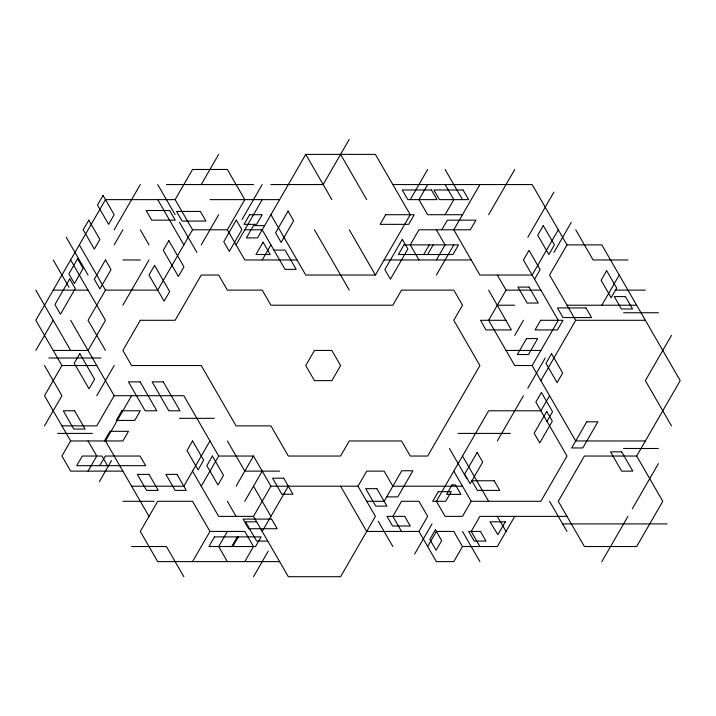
<?xml version="1.0" encoding="UTF-8"?>
<svg xmlns="http://www.w3.org/2000/svg" width="716" height="716" viewBox="0 0 716 716"><rect width="100%" height="100%" fill="white"/><g stroke="black" fill="none" stroke-linecap="round" stroke-linejoin="round"><path stroke-width="1.07" d="M35.8 350.455L53.217 320.294M114.175 229.791L140.3 184.549M114.175 244.881L122.884 229.791M79.342 244.881L105.467 290.123L157.717 290.123L192.55 229.791L175.134 199.63L105.467 199.63L35.8 320.294L61.925 365.545L44.508 395.706L70.633 440.958L122.884 440.958L128.45 431.318L109.951 431.318L104.393 440.958M105.467 290.123L88.05 320.294L105.467 350.455M44.508 425.877L61.925 395.706L44.508 365.545M175.134 199.63L192.55 169.468L227.375 169.468L244.791 199.63L227.375 229.791L192.55 229.791M122.884 305.213L149.009 259.962M201.25 184.549L218.666 154.379M70.633 440.958L61.925 456.038L70.633 471.119L122.884 471.119M96.758 395.706L114.175 365.545M201.25 486.209L218.666 456.038L183.842 395.706L114.175 395.706L96.758 425.877L61.925 425.877M201.25 244.881L218.666 214.71M88.05 471.119L96.758 456.038L88.05 440.958M131.592 395.706L105.467 440.958L149.009 516.37M99.721 465.677L105.288 456.038L140.059 456.038L145.625 465.677L76.719 465.677L82.286 456.038L101.932 456.038L107.498 465.677M242.008 219.535L262.208 184.549M99.336 481.743L111.562 460.567M236.083 244.881L262.208 199.63M270.916 214.71L305.75 275.042L375.417 275.042L410.25 214.71L375.417 154.379L305.75 154.379L257.527 237.909L246.394 237.909L253.5 225.603L264.634 225.603M262.208 259.962L270.916 244.881M349.292 139.298L323.167 184.549L270.916 184.549M209.958 440.958L183.842 486.209L131.592 486.209M192.55 561.621L209.958 531.451L192.55 501.29L157.717 501.29L140.3 531.451L157.717 561.621L279.625 561.621M236.083 486.209L253.5 456.038L270.916 486.209L358 486.209L375.417 516.37L340.583 576.702L288.333 576.702L253.5 516.37L270.916 486.209M410.25 199.63L427.667 169.468M227.375 531.451L218.666 546.532L227.375 561.621M244.791 501.29L262.208 471.119M427.667 184.549L418.958 199.63L427.667 214.71L462.5 214.71M231.715 546.532L237.282 536.893M232.79 546.532L238.356 536.893M244.791 561.621L253.5 546.532L244.791 531.451L209.958 531.451M262.208 531.451L288.333 486.209M445.084 214.71L453.792 199.63L445.084 184.549M423.729 254.52L429.296 244.881M427.604 254.52L433.171 244.881M441.808 229.791L447.375 220.152L475.916 220.152L470.349 229.791L418.958 229.791L410.25 244.881L418.958 259.962M253.5 576.702L268.231 551.195M436.375 259.962L445.084 244.881L436.375 229.791M479.917 184.549L453.792 229.791L479.917 275.042L532.158 275.042L558.283 229.791M436.375 275.042L453.792 244.881M488.625 214.71L514.75 169.468M358 486.209L366.708 471.119L384.125 471.119L392.833 486.209L462.5 486.209M527.808 237.336L553.933 192.085M540.866 290.123L506.042 290.123L488.625 320.294L514.75 365.545L532.158 365.545L558.283 320.294L523.45 259.962L529.017 250.323L540.15 269.601L534.583 279.24M553.933 252.417L571.35 222.255M514.75 335.374L523.45 320.294M392.833 184.549L532.158 184.549L566.991 244.881L549.575 275.042L575.7 320.294L645.367 320.294M340.583 486.209L366.708 531.451L418.958 531.451L427.667 516.37L418.958 501.29L401.542 501.29L392.833 516.37L401.542 531.451M414.6 554.077L432.017 523.915M427.667 546.532L436.375 531.451L453.792 531.451L462.5 546.532L497.334 546.532L514.75 516.37M497.334 440.958L523.45 395.706M527.808 388.161L545.225 358M546.979 421.366L552.546 411.727L541.412 392.449L535.845 402.088L566.991 456.038L540.866 501.29L471.209 501.29L462.5 516.37L445.084 516.37L436.375 501.29L488.625 410.787L540.866 410.787L549.575 395.706M540.866 380.626L575.7 320.294M462.5 546.532L453.792 561.621L436.375 561.621L418.958 531.451M601.825 305.213L619.242 275.042M671.492 335.374L645.367 380.626L671.492 425.877M636.658 456.038L662.783 501.29L636.658 546.532L584.408 546.532L558.283 501.29L584.408 456.038L636.658 456.038L680.2 380.626L601.825 244.881L566.991 244.881M601.825 561.621L627.95 516.37M632.309 508.825L658.434 463.583M166.425 184.549L253.5 184.549M209.958 199.63L279.625 199.63M244.791 229.791L262.208 229.791L285.066 269.386L296.2 269.386L285.066 250.099L273.933 250.099M122.884 259.962L140.3 259.962M297.042 259.962L244.791 259.962L227.375 229.791M384.125 259.962L471.209 259.962M627.95 259.962L593.117 259.962L575.7 229.791M53.217 290.123L88.05 290.123M615.178 290.123L645.367 290.123M497.334 305.213L514.75 305.213M566.991 305.213L636.658 305.213M623.6 312.749L658.434 312.749M506.042 320.294L480.579 320.294L485.904 329.933L511.358 329.933L488.625 290.123M53.217 350.455L88.05 350.455L105.467 320.294L70.633 259.962M506.042 350.455L540.866 350.455M48.858 358L101.108 358M61.925 365.545L96.758 365.545M179.483 418.332L214.317 418.332M57.566 433.413L92.4 433.413M458.142 433.413L510.392 433.413M645.367 440.958L575.7 440.958L532.158 365.545M623.6 448.493L658.434 448.493M218.666 456.038L253.5 456.038M279.625 471.119L244.791 471.119L227.375 440.958M386.667 496.886L397.792 496.886L412.881 470.761L401.748 470.761L384.125 501.29L366.708 501.29M122.884 501.29L154.235 501.29M253.5 516.37L218.666 516.37L192.55 471.119M566.991 516.37L479.917 516.37L471.209 531.451L479.917 546.532M256.641 521.812L245.516 521.812L256.641 541.09L267.775 541.09M562.642 523.915L667.142 523.915M131.592 546.532L166.425 546.532L183.842 576.702M445.084 169.468L462.5 199.63M497.334 275.042L506.042 290.123M549.575 501.29L566.991 531.451M340.583 154.379L366.708 199.63M305.75 154.379L331.875 199.63M349.292 229.791L375.417 275.042M462.5 456.038L488.625 501.29M497.334 516.37L506.042 531.451M449.433 448.493L466.85 478.664M314.458 229.791L349.292 290.123M453.792 471.119L471.209 501.29M462.5 531.451L479.917 561.621M378.245 521.266L392.833 546.532M157.717 184.549L175.134 214.71M179.483 222.255L196.9 252.417M157.717 199.63L183.842 244.881M140.3 229.791L149.009 244.881M253.5 486.209L270.916 516.37M227.375 501.29L236.083 516.37M66.275 237.336L88.05 275.042M53.217 259.962L69.04 287.367M70.633 320.294L114.175 395.706M35.8 290.123L70.633 350.455M88.766 220.152L83.199 229.791L94.333 249.079L99.9 239.439L88.766 220.152M103.041 195.432L97.474 205.071L108.608 224.35L114.175 214.71L103.041 195.432M77.588 258.807L68.879 273.888L74.446 283.527L83.154 268.446L77.588 258.807M69.729 278.945L54.917 304.595L60.484 314.243L75.296 288.584L69.729 278.945M105.467 259.962L94.333 279.24L99.9 288.879L111.034 269.601L105.467 259.962M79.789 353.579L74.222 363.218L89.044 388.869L94.602 379.229L79.789 353.579M154.575 265.403L149.009 275.042L164.098 301.185L169.665 291.546L154.575 265.403M168.842 240.683L163.284 250.323L178.374 276.457L183.94 266.817L168.842 240.683M140.3 320.294L122.884 350.455L131.592 365.545L201.25 365.545L236.083 425.877L270.916 425.877L288.333 456.038L340.583 456.038L349.292 440.958L401.542 440.958L410.25 456.038L427.667 456.038L479.917 365.545L453.792 320.294L462.5 305.213L453.792 290.123L401.542 290.123L392.833 305.213L270.916 305.213L262.208 290.123L227.375 290.123L218.666 275.042L201.25 275.042L175.134 320.294L140.3 320.294M121.801 410.787L116.243 420.426L134.733 420.426L140.3 410.787L121.801 410.787M236.289 220.081L223.768 241.757L229.335 251.405L241.847 229.72L236.289 220.081M249.624 214.71L244.058 224.35L256.632 224.35L262.199 214.71L249.624 214.71M263.085 242.196L255.979 254.52L270.2 254.52L263.085 242.196M288.092 211.104L275.57 232.781L281.137 242.42L293.65 220.743L288.092 211.104M192.55 440.958L186.983 450.597L198.108 469.875L203.675 460.236L192.55 440.958M212.384 456.038L206.817 465.677L217.95 484.956L223.517 475.317L212.384 456.038M385.691 214.71L380.133 224.35L408.675 224.35L414.242 214.71L385.691 214.71M314.458 350.455L305.75 365.545L314.458 380.626L331.875 380.626L340.583 365.545L331.875 350.455L314.458 350.455M214.523 536.893L208.956 546.532L255.549 546.532L261.116 536.893L214.523 536.893M402.311 239.341L384.841 269.601L390.408 279.24L407.878 248.98L402.311 239.341M403.967 244.881L398.4 254.52L452.942 254.52L458.508 244.881L403.967 244.881M543.292 225.594L537.725 235.242L548.859 254.52L554.426 244.881L543.292 225.594M438.299 491.65L432.733 501.29L445.674 501.29L451.241 491.65L438.299 491.65M526.529 338.596L517.328 354.536L528.462 354.536L537.662 338.596L526.529 338.596M540.643 320.294L535.076 329.933L557.433 329.933L563 320.294L540.643 320.294M452.109 484.92L446.632 494.389L460.934 494.389L455.465 484.92L452.109 484.92M477.151 452.423L464.63 474.108L470.197 483.748L482.718 462.071L477.151 452.423M435.391 529.75L429.824 539.39L436.107 550.273L441.674 540.634L435.391 529.75M551.553 353.722L545.986 363.361L557.12 382.648L562.687 373.009L551.553 353.722M606.667 270.675L601.1 280.314L611.151 297.731L616.718 288.092L606.667 270.675M546.738 411.512L534.163 433.287L539.73 442.927L552.305 421.16L546.738 411.512M505.317 521.812L497.897 534.673L490.039 521.812L505.317 521.812M586.744 421.831L571.663 447.956L582.797 447.956L597.878 421.831L586.744 421.831M431.471 189.991L402.258 189.991L407.825 199.63L437.037 199.63L431.471 189.991M463.091 189.991L433.878 189.991L439.445 199.63L468.658 199.63L463.091 189.991M169.656 210.513L146.127 210.513L151.694 220.152L175.223 220.152L169.656 210.513M200.346 211.444L176.521 211.444L182.088 221.083L205.913 221.083L200.346 211.444M529.061 287.089L517.928 287.089L527.137 303.038L538.271 303.038L529.061 287.089M625.399 296.585L614.265 296.585L621.407 308.963L632.541 308.963L625.399 296.585M585.983 307.934L557.433 307.934L563 317.573L591.55 317.573L585.983 307.934M140.121 381.87L128.45 381.87L145.142 410.787L156.822 410.787L140.121 381.87M163.284 381.87L152.15 381.87L168.842 410.787L179.976 410.787L163.284 381.87M74.589 410.787L63.268 410.787L73.82 429.063L85.132 429.063L74.589 410.787M621.667 451.841L610.533 451.841L621.667 471.119L632.801 471.119L621.667 451.841M149.009 474.386L137.338 474.386L146.583 490.406L158.254 490.406L149.009 474.386M177.013 474.386L165.879 474.386L175.134 490.406L186.258 490.406L177.013 474.386M283.715 478.198L272.581 478.198L281.827 494.21L292.96 494.21L283.715 478.198M494.183 480.758L471.835 480.758L477.402 490.406L499.75 490.406L494.183 480.758M376.84 488.67L365.706 488.67L375.775 506.105L386.909 506.105L376.84 488.67M404.683 516.37L386.98 516.37L392.547 526.009L410.25 526.009L404.683 516.37M271.615 519.091L243.073 519.091L248.64 528.73L277.181 528.73L271.615 519.091M480.445 531.451L468.667 531.451L474.234 541.09L486.012 541.09L480.445 531.451"/></g></svg>
